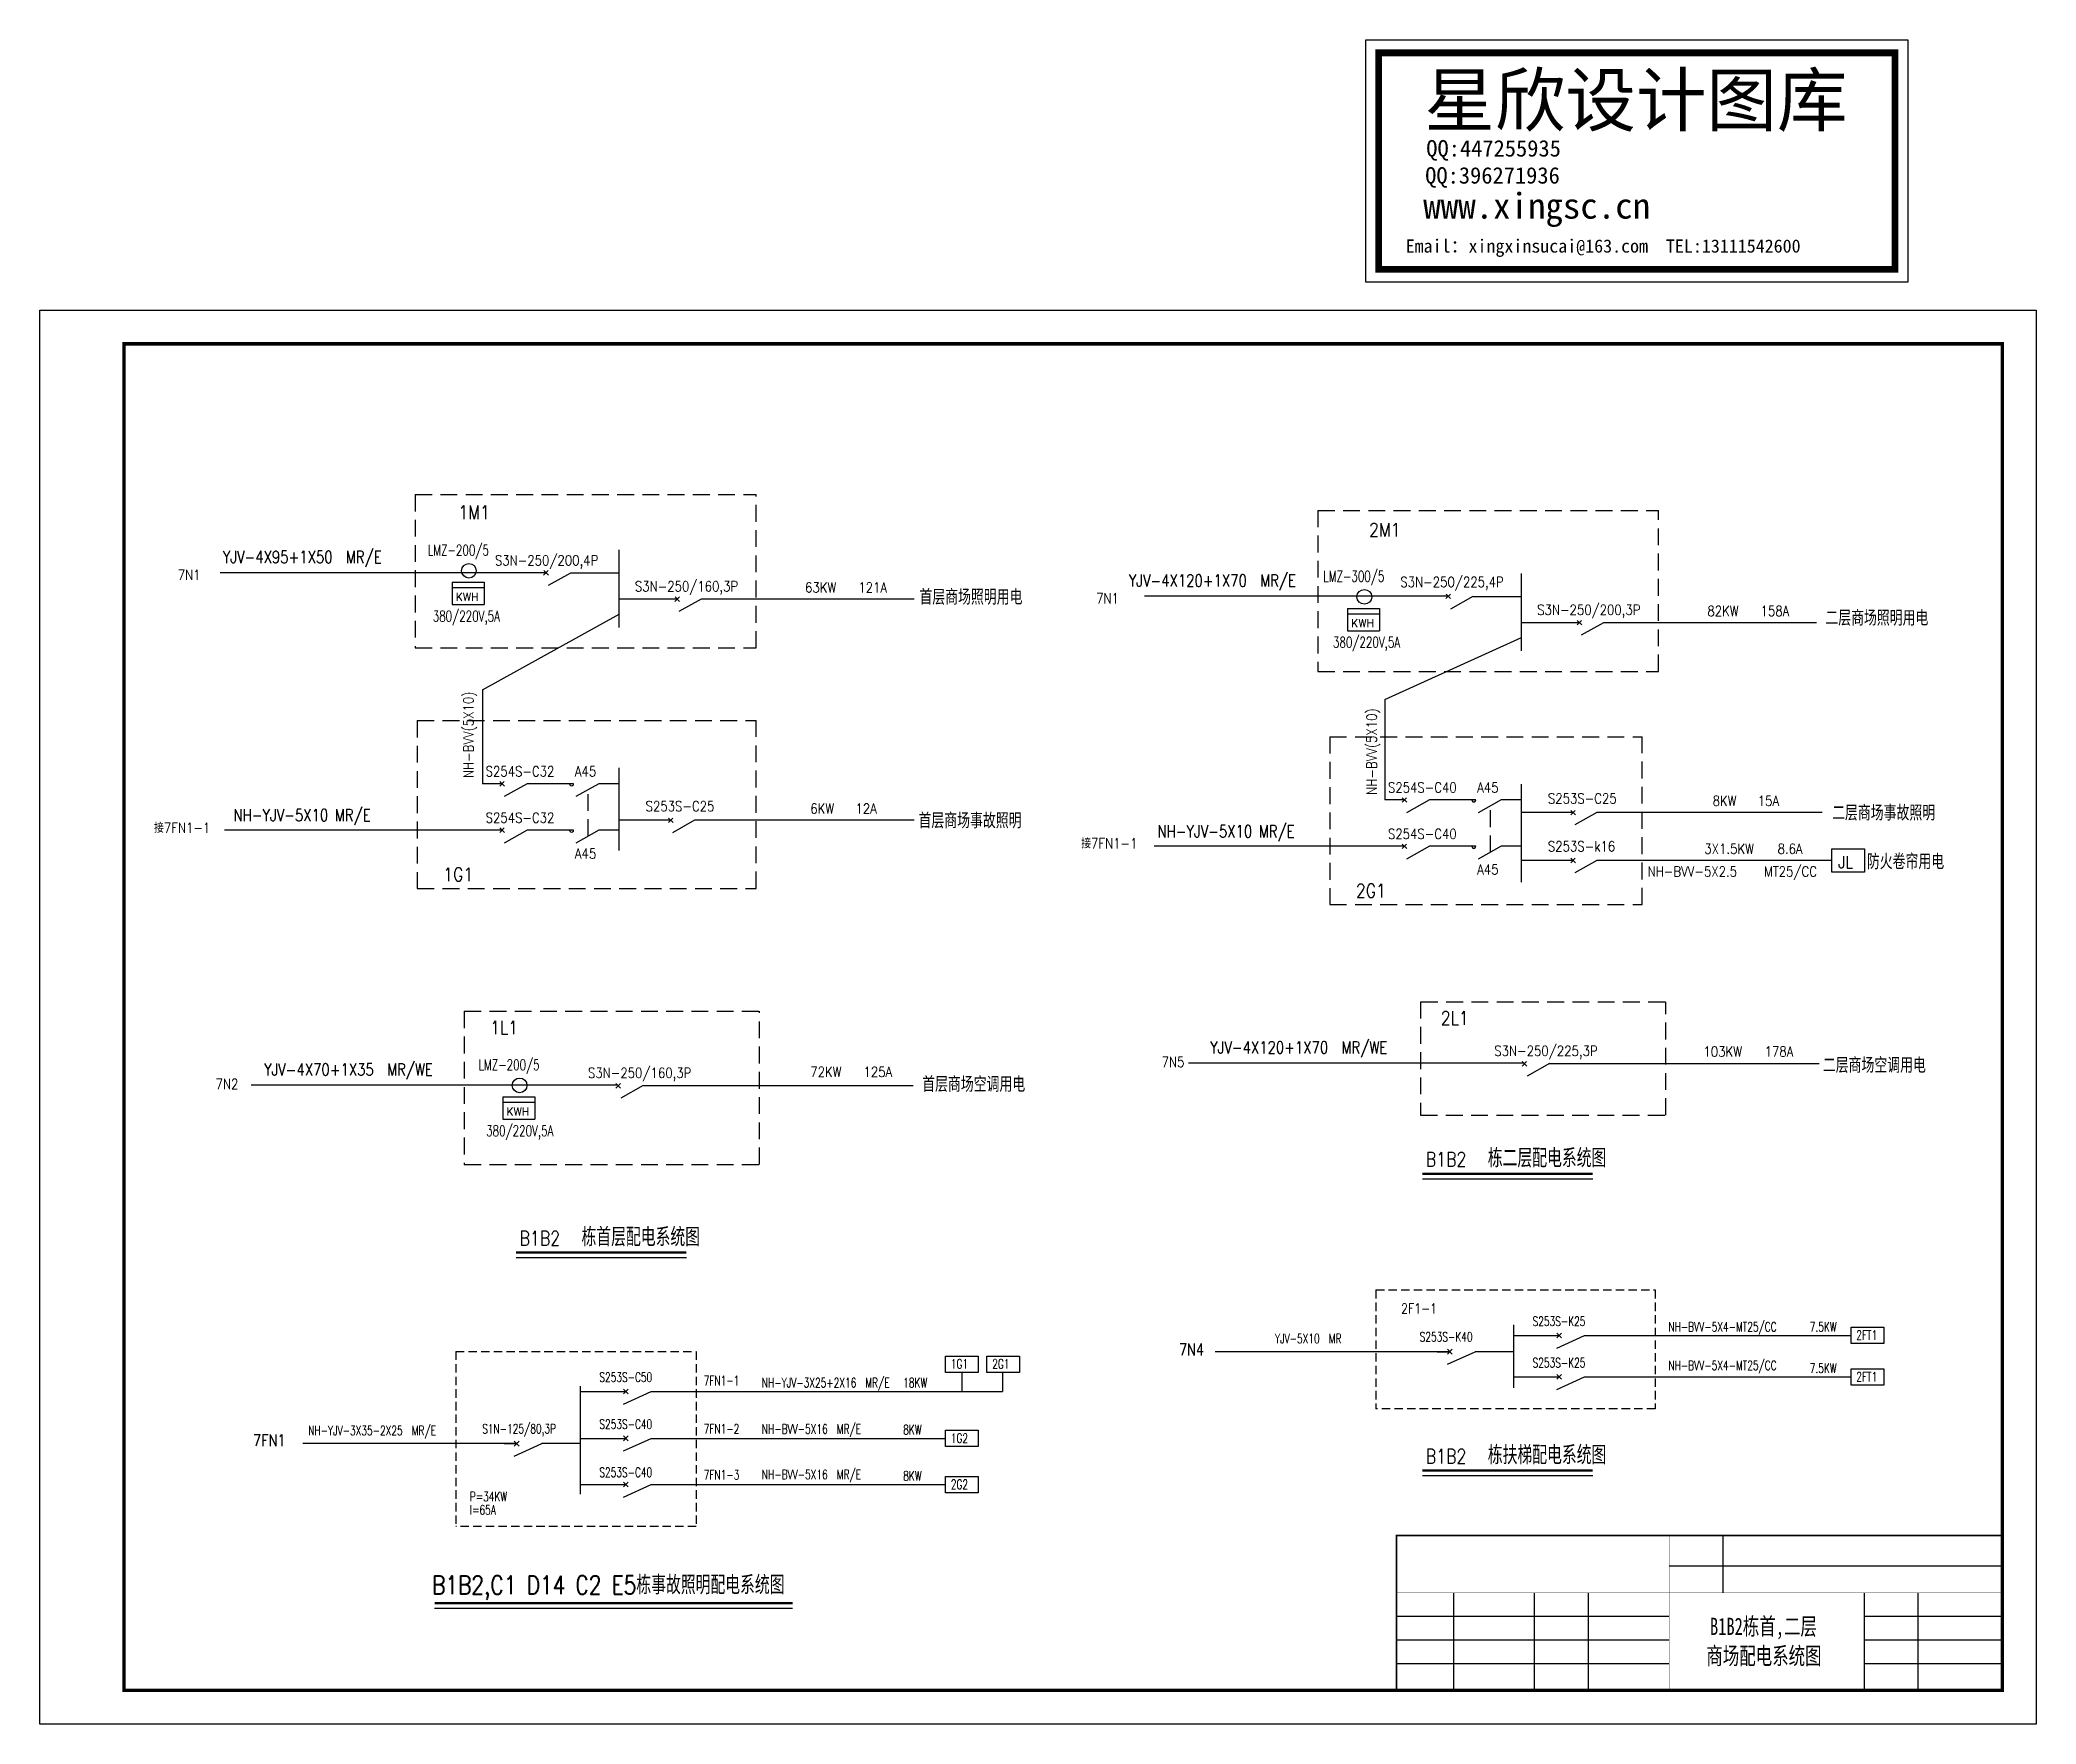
# Model space of a CAD drawing. Extents: x 70699 to 129999, y -39549 to 10479.
import ezdxf

# ---------------------------------------------------------------- set-up
doc = ezdxf.new("R2010")
doc.units = 0
doc.header["$LTSCALE"] = 1000
doc.header["$MEASUREMENT"] = 0
for name, pattern in [('CONTINOUS', [0]), ('DASH', [0.35, 0.25, -0.1]), ('DASHED', [0.75, 0.5, -0.25]), ('HIDDEN', [0.375, 0.25, -0.125])]:
    doc.linetypes.add(name, pattern=pattern)
doc.layers.get('0').update_dxf_attribs({"linetype": 'CONTINUOUS'})
for name, color, linetype in [('$D', 3, 'DASH'), ('1', 4, 'CONTINUOUS'), ('ASE2', 3, 'CONTINUOUS'), ('BZ', 4, 'CONTINUOUS'), ('D', 4, 'CONTINUOUS'), ('DL', 3, 'DASHED'), ('ELEMENT', 4, 'CONTINUOUS'), ('FRAME', 7, 'CONTINUOUS'), ('KG', 1, 'CONTINUOUS'), ('PDXT', 3, 'CONTINUOUS'), ('PUB_DIM', 3, 'CONTINUOUS'), ('SIG_TEXT', 4, 'CONTINUOUS'), ('TH_WIRE', 4, 'CONTINUOUS'), ('WIRE', 1, 'CONTINUOUS'), ('文字', 7, 'CONTINUOUS')]:
    doc.layers.add(name, color=color, linetype=linetype)
doc.styles.add('163', font='SimSun.ttf', dxfattribs={"width": 0.99})
doc.styles.add('COMPLEX', font='complex', dxfattribs={"width": 0.7})
doc.styles.add('HZ', font='romans', dxfattribs={"bigfont": 'hztxt'})
doc.styles.add('文字说明', font='SimSun.ttf')

# ---------------------------------------------------------------- blocks, each defined once
blk = doc.blocks.new('M_M7')
for p, q in [((-0.25, -0.2), (0, -0.75)), ((-0.047, -0.297), (0.047, -0.203)), ((-0.047, -0.203), (0.047, -0.297))]:
    blk.add_line(p, q)
for points in [[(0, 0), (0, -0.25)], [(0, -0.75), (0, -1)]]:
    blk.add_lwpolyline(points)
at = {"width": 0.8, "flags": 9}
blk.add_attdef('S', (0.25, -0.5), '', height=0.2, dxfattribs=at)
blk = doc.blocks.new('A$C28073289')
at = {"layer": 'D'}
for p, q in [((0, 665), (0, 0)), ((0, 665), (950, 665)), ((950, 665), (950, 0)), ((0, 0), (950, 0))]:
    blk.add_line(p, q, dxfattribs=at)
at = {"layer": 'D', "style": 'COMPLEX'}
blk.add_text('KWH', height=237.5, dxfattribs=at).set_placement((106, 110))
blk = doc.blocks.new('A$C588D6802')
at = {"layer": 'SIG_TEXT', "linetype": 'Continuous'}
blk.add_line((679, 1116), (1629, 1116), dxfattribs=at)
blk.add_circle((1177, 1616), 218, dxfattribs=at)
blk.add_blockref('A$C28073289', (679, 609))
at = {"layer": 'SIG_TEXT', "linetype": 'Continuous', "style": 'HZ', "width": 0.7}
for s, p in [('LMZ-200/5', (-43, 2067)), ('380/220V,5A', (103, 107))]:
    blk.add_text(s, height=320, dxfattribs=at).set_placement(p)
blk = doc.blocks.new('A$C274635BF')
at = {"layer": 'SIG_TEXT', "linetype": 'Continuous'}
blk.add_line((679, 1116), (1629, 1116), dxfattribs=at)
blk.add_circle((1177, 1616), 218, dxfattribs=at)
blk.add_blockref('A$C28073289', (679, 609))
at = {"layer": 'SIG_TEXT', "linetype": 'Continuous', "style": 'HZ', "width": 0.7}
for s, p in [('LMZ-200/5', (-43, 2067)), ('380/220V,5A', (184, 107))]:
    blk.add_text(s, height=320, dxfattribs=at).set_placement(p)
blk = doc.blocks.new('A$C25F54123')
at = {"layer": 'SIG_TEXT', "linetype": 'Continuous'}
blk.add_line((679, 1116), (1629, 1116), dxfattribs=at)
blk.add_circle((1177, 1616), 218, dxfattribs=at)
blk.add_blockref('A$C28073289', (679, 609))
at = {"layer": 'SIG_TEXT', "linetype": 'Continuous', "style": 'HZ', "width": 0.7}
for s, p in [('LMZ-300/5', (-43, 2067)), ('380/220V,5A', (245, 107))]:
    blk.add_text(s, height=320, dxfattribs=at).set_placement(p)
blk = doc.blocks.new('星欣设计图库02')
at = {"color": 5}
for p, q in [((0, 0), (0, 35969)), ((0, 35969), (80528, 35969)), ((80528, 35969), (80528, 0)), ((80528, 0), (0, 0))]:
    blk.add_line(p, q, dxfattribs=at)
at = {"color": 5, "const_width": 1008}
blk.add_lwpolyline([(1909, 1909), (1909, 34060), (78618, 34060), (78618, 1909), (1909, 1909)], dxfattribs=at)
at = {"color": 1, "style": '163'}
for s, height, p in [('星欣设计图库', 7680, (8697, 23212)), ('QQ:447255935', 2449.44, (8982, 18644)), ('QQ:396271936', 2449.44, (8821, 14628)), ('www.xingsc.cn', 3810.24, (8535, 9428)), ('Email：xingxinsucai@163.com  TEL:13111542600', 1959.55, (5919, 4381))]:
    blk.add_text(s, height=height, dxfattribs=at).set_placement(p)

msp = doc.modelspace()

# ---------------------------------------------------------------- linework, layer by layer
at = {"layer": '$D', "linetype": 'HIDDEN'}
for p, q in [((110388, -26655), (118686, -26655)), ((110388, -26655), (110388, -30186)), ((118686, -26655), (118686, -30186)), ((83056, -28480), (90195, -28480)), ((83056, -28480), (83056, -33685)), ((90195, -28480), (90195, -33685)), ((118686, -30186), (110388, -30186)), ((90195, -33685), (83056, -33685))]:
    msp.add_line(p, q, dxfattribs=at)
at = {"color": 4}
for p, q in [((112656, -28557), (112515, -28416)), ((112515, -28557), (112656, -28416)), ((112511, -28862), (113336, -28487)), ((84785, -31594), (85610, -31219)), ((84790, -31290), (84931, -31148)), ((84931, -31290), (84790, -31148))]:
    msp.add_line(p, q, dxfattribs=at)
for points in [[(112211, -28487), (112586, -28487)], [(84485, -31219), (84860, -31219)]]:
    msp.add_lwpolyline(points, dxfattribs=at)
at = {"layer": '1', "linetype": 'Continuous'}
for p, q in [((85797, -5285), (85663, -5419)), ((85802, -5419), (85668, -5285)), ((86464, -5358), (85797, -5732)), ((89695, -6067), (89561, -6201)), ((89700, -6201), (89566, -6067)), ((90340, -6132), (89681, -6501)), ((112602, -5984), (112468, -6118)), ((112607, -6118), (112473, -5984)), ((113269, -6058), (112602, -6432)), ((116499, -6767), (116365, -6901)), ((116504, -6901), (116370, -6767)), ((117144, -6832), (116485, -7201)), ((84492, -11552), (84358, -11686)), ((84497, -11686), (84363, -11552)), ((85175, -11616), (84492, -11999)), ((87301, -11616), (86617, -11999)), ((111297, -12033), (111163, -12167)), ((111302, -12167), (111168, -12033)), ((111980, -12097), (111297, -12480)), ((114106, -12097), (113422, -12480)), ((116307, -12408), (116173, -12542)), ((116312, -12542), (116178, -12408)), ((84492, -12929), (84358, -13063)), ((84497, -13063), (84363, -12929)), ((85175, -12994), (84492, -13377)), ((87301, -12994), (86617, -13377)), ((89502, -12638), (89368, -12772)), ((89507, -12772), (89373, -12638)), ((90147, -12703), (89488, -13072)), ((116951, -12472), (116293, -12842)), ((111297, -13410), (111163, -13544)), ((111302, -13544), (111168, -13410)), ((111980, -13475), (111297, -13857)), ((114106, -13475), (113422, -13857)), ((116307, -13831), (116173, -13965)), ((116312, -13965), (116178, -13831)), ((116951, -13895), (116293, -14264)), ((114864, -19868), (114730, -20002)), ((114869, -20002), (114735, -19868)), ((115544, -19929), (114877, -20302)), ((87941, -20523), (87807, -20657)), ((87946, -20657), (87812, -20523)), ((88621, -20583), (87954, -20957))]:
    msp.add_line(p, q, dxfattribs=at)
for centre in [(86494, -11618), (113298, -12099), (86494, -12995), (113298, -13476)]:
    msp.add_arc(centre, 59.4, 178.51443, 1.48557, dxfattribs=at)
at = {"layer": 'BZ'}
msp.add_lwpolyline([(123928, -13546), (124904, -13546), (124904, -14245), (123928, -14245)], close=True, dxfattribs=at)
at = {"layer": 'DL', "linetype": 'DASHED'}
for p, q in [((81847, -3027), (91980, -3027)), ((81847, -3027), (81847, -7582)), ((91980, -7582), (91980, -3027)), ((108664, -3495), (118785, -3495)), ((108664, -3495), (108664, -8282)), ((118785, -8282), (118785, -3495)), ((81847, -7582), (91980, -7582)), ((108664, -8282), (118785, -8282)), ((81910, -9740), (91980, -9740)), ((81910, -9740), (81910, -14726)), ((91980, -14726), (91980, -9740)), ((109016, -10220), (109016, -15207)), ((109016, -10220), (118295, -10220)), ((118295, -15207), (118295, -10220)), ((86983, -13172), (86983, -11794)), ((113788, -13653), (113788, -12275)), ((81910, -14726), (91980, -14726)), ((109016, -15207), (118295, -15207)), ((83305, -18377), (83305, -22926)), ((83305, -18377), (92080, -18377)), ((92080, -22926), (92080, -18377)), ((111716, -18092), (111716, -21461)), ((111726, -18095), (119003, -18095)), ((119003, -21461), (119003, -18095)), ((111716, -21461), (119003, -21461)), ((83305, -22926), (92080, -22926))]:
    msp.add_line(p, q, dxfattribs=at)
at = {"layer": 'FRAME', "color": 7, "linetype": 'ByBlock'}
for p, q in [((120698, -35649), (120698, -33949)), ((112698, -38549), (112698, -35649)), ((115098, -38549), (115098, -35649)), ((116698, -38549), (116698, -35649)), ((124899, -38549), (124899, -35649)), ((126499, -38549), (126499, -35649)), ((110999, -36349), (119098, -36349)), ((124899, -36349), (128999, -36349)), ((110999, -37049), (119098, -37049)), ((124899, -37049), (128999, -37049)), ((110999, -37749), (119098, -37749)), ((124899, -37749), (128999, -37749))]:
    msp.add_line(p, q, dxfattribs=at)
at = {"layer": 'FRAME', "color": 7, "linetype": 'Continuous'}
msp.add_line((119098, -34849), (128999, -34849), dxfattribs=at)
at = {"layer": 'FRAME', "color": 7, "linetype": 'ByBlock'}
msp.add_lwpolyline([(70699, 2451), (129999, 2451), (129999, -39549), (70699, -39549)], close=True, dxfattribs=at)
at = {"layer": 'FRAME', "color": 7, "linetype": 'ByBlock', "const_width": 100}
msp.add_lwpolyline([(73199, -38549), (128999, -38549), (128999, 1451), (73199, 1451)], close=True, dxfattribs=at)
at = {"layer": 'FRAME', "color": 7, "linetype": 'ByBlock'}
for points, const_width in [([(110999, -38549), (110999, -33949), (128999, -33949)], 50), ([(119098, -38549), (119098, -33949)], 15), ([(110999, -35649), (128999, -35649)], 15)]:
    msp.add_lwpolyline(points, dxfattribs=dict(at, const_width=const_width))
at = {"layer": 'KG'}
for p, q in [((87910, -6973), (87910, -4669)), ((85733, -5349), (76058, -5349)), ((87910, -5363), (86468, -5363)), ((114715, -7672), (114715, -5369)), ((89630, -6132), (87910, -6132)), ((96667, -6132), (90340, -6132)), ((112537, -6049), (103512, -6049)), ((114715, -6063), (113272, -6063)), ((83847, -8824), (87910, -6577)), ((116435, -6832), (114715, -6832)), ((123472, -6832), (117144, -6832)), ((110652, -9112), (114715, -7277)), ((83847, -8824), (83847, -11616)), ((110652, -9112), (110652, -12097)), ((87910, -13599), (87910, -11146)), ((84428, -11616), (83847, -11616)), ((86553, -11616), (85175, -11616)), ((87910, -11616), (87301, -11616)), ((114715, -14545), (114715, -11626)), ((111232, -12097), (110652, -12097)), ((113358, -12097), (111980, -12097)), ((114715, -12097), (114106, -12097)), ((84428, -12994), (76181, -12994)), ((86553, -12994), (85175, -12994)), ((87910, -12994), (87301, -12994)), ((89437, -12703), (87910, -12703)), ((96667, -12703), (90147, -12703)), ((116242, -12472), (114715, -12472)), ((123641, -12472), (116951, -12472)), ((111232, -13475), (103799, -13475)), ((113358, -13475), (111980, -13475)), ((114715, -13475), (114106, -13475)), ((116242, -13895), (114715, -13895)), ((123928, -13895), (116951, -13895)), ((114786, -19919), (104821, -19919)), ((123559, -19933), (115548, -19933)), ((87863, -20574), (76975, -20574)), ((96636, -20588), (88625, -20588))]:
    msp.add_line(p, q, dxfattribs=at)
at = {"layer": 'SIG_TEXT', "linetype": 'Continuous'}
for points in [[(124502, -27763), (125472, -27763), (125472, -28249), (124502, -28249)], [(97604, -28619), (98573, -28619), (98573, -29104), (97604, -29104)], [(98833, -28619), (99803, -28619), (99803, -29104), (98833, -29104)], [(124502, -28994), (125472, -28994), (125472, -29480), (124502, -29480)], [(97604, -30819), (98573, -30819), (98573, -31305), (97604, -31305)], [(97604, -32191), (98573, -32191), (98573, -32677), (97604, -32677)]]:
    msp.add_lwpolyline(points, close=True, dxfattribs=at)
at = {"layer": 'TH_WIRE', "const_width": 70}
for points in [[(111766, -23200), (116828, -23200)], [(84843, -25544), (89905, -25544)], [(111766, -32020), (116828, -32020)], [(82421, -35956), (93058, -35956)]]:
    msp.add_lwpolyline(points, dxfattribs=at)
at = {"layer": 'TH_WIRE'}
for points in [[(111766, -23350), (116828, -23350)], [(84843, -25694), (89905, -25694)], [(111766, -32170), (116828, -32170)], [(82421, -36106), (93058, -36106)]]:
    msp.add_lwpolyline(points, dxfattribs=at)
at = {"layer": 'WIRE', "color": 1, "linetype": 'CONTINOUS'}
for p, q in [((114470, -27687), (114470, -29562)), ((114470, -28006), (115458, -28006)), ((116958, -28006), (124502, -28006)), ((112586, -28487), (105608, -28487)), ((114160, -28487), (113336, -28487)), ((114470, -28487), (114160, -28487)), ((86745, -29512), (86745, -32720)), ((98081, -29104), (98081, -29667)), ((99290, -29104), (99290, -29667)), ((114470, -29237), (115458, -29237)), ((116958, -29237), (124502, -29237)), ((86745, -29667), (87733, -29667)), ((89233, -29667), (99290, -29667)), ((84860, -31219), (78505, -31219)), ((86434, -31219), (85610, -31219)), ((86745, -31219), (86434, -31219)), ((86745, -31062), (87733, -31062)), ((89233, -31062), (97604, -31062)), ((86745, -32434), (87733, -32434)), ((89233, -32434), (97604, -32434))]:
    msp.add_line(p, q, dxfattribs=at)

# ---------------------------------------------------------------- block references
for name, p in [('A$C588D6802', (82265, -6906)), ('A$C25F54123', (108866, -7681)), ('A$C274635BF', (83771, -22193))]:
    msp.add_blockref(name, p)
at = {"layer": 'ELEMENT', "linetype": 'CONTINOUS', "xscale": 1500, "yscale": 1500, "zscale": 1500, "rotation": 90}
for p in [(115458, -28006), (87733, -29667), (115458, -29237), (87733, -31062), (87733, -32434)]:
    msp.add_blockref('M_M7', p, dxfattribs=at)
at = {"layer": 'PUB_DIM', "xscale": 0.2000000000116415, "yscale": 0.2000000000116415, "zscale": 0.2}
msp.add_blockref('星欣设计图库02', (110087, 3285), dxfattribs=at)

# ---------------------------------------------------------------- texts
at = {"layer": '1', "linetype": 'Continuous', "style": 'HZ', "width": 0.8}
for s, p in [('YJV-4X95+1X50  MR/E', (76134, -5060)), ('YJV-4X120+1X70  MR/E', (103047, -5760)), ('NH-YJV-5X10 MR/E', (76448, -12729)), ('NH-YJV-5X10 MR/E', (103897, -13210)), ('YJV-4X120+1X70  MR/WE', (105464, -19630)), ('YJV-4X70+1X35  MR/WE', (77357, -20285))]:
    msp.add_text(s, height=360, dxfattribs=at).set_placement(p)
at = {"layer": 'ASE2', "color": 4, "linetype": 'Continuous', "style": 'HZ', "width": 0.8}
for s, height, p in [('    栋二层配电系统图', 550, (112400, -23013)), ('B1B2', 430, (111866, -22988)), ('B1B2', 430, (84943, -25332)), ('    栋首层配电系统图', 550, (85477, -25357)), ('B1B2', 430, (111866, -31808)), ('    栋扶梯配电系统图', 550, (112400, -31833)), ('B1B2,C1 D14 C2 E5栋事故照明配电系统图', 550, (82346, -35693))]:
    msp.add_text(s, height=height, dxfattribs=at).set_placement(p)
at = {"layer": 'BZ', "color": 4, "style": 'HZ', "width": 0.85}
for s, p in [('1M1', (83129, -3753)), ('2M1', (110184, -4272)), ('1G1', (82680, -14510)), ('2G1', (109793, -14991)), ('2L1', (112314, -18777)), ('1L1', (84072, -19060))]:
    msp.add_text(s, height=400, dxfattribs=at).set_placement(p)
at = {"layer": 'BZ', "style": 'HZ', "width": 0.85}
for s, height, p in [('7N1', 300, (74793, -5560)), ('S3N-250/200,4P', 300, (84215, -5132)), ('S3N-250/160,3P', 300, (88372, -5901)), ('63KW   121A', 300, (93430, -5935)), ('首层商场照明用电', 450, (96827, -6298)), ('S3N-250/225,4P', 300, (111114, -5774)), ('7N1', 300, (102076, -6260)), ('S3N-250/200,3P', 300, (115177, -6600)), ('82KW   158A', 300, (120235, -6634)), ('二层商场照明用电', 450, (123739, -6920)), ('S254S-C32', 300, (83940, -11399)), ('A45', 300, (86591, -11399)), ('S254S-C40', 300, (110745, -11880)), ('A45', 300, (113396, -11880)), ('S253S-C25', 300, (88690, -12434)), ('6KW   12A', 300, (93584, -12505)), ('首层商场事故照明', 450, (96799, -12939)), ('S253S-C25', 300, (115495, -12203)), ('8KW   15A', 300, (120388, -12274)), ('二层商场事故照明', 450, (123940, -12709)), ('接7FN1-1', 300, (74088, -13073)), ('S254S-C32', 300, (83940, -12776)), ('S254S-C40', 300, (110745, -13257)), ('A45', 300, (86591, -13841)), ('接7FN1-1', 300, (101632, -13536)), ('S253S-k16', 300, (115495, -13626)), ('3X1.5KW   8.6A', 300, (120145, -13697)), ('A45', 300, (113396, -14311)), ('NH-BVV-5X2.5   MT25/CC', 300, (118459, -14374)), ('JL', 360, (124122, -14126)), ('防火卷帘用电', 450, (124973, -14156)), ('S3N-250/225,3P', 300, (113903, -19702)), ('103KW   178A', 300, (120117, -19722)), ('S3N-250/160,3P', 300, (86980, -20356)), ('72KW   125A', 300, (93584, -20326)), ('7N5', 300, (104022, -20031)), ('二层商场空调用电', 450, (123664, -20205)), ('7N2', 300, (75916, -20685)), ('首层商场空调用电', 450, (96909, -20771))]:
    msp.add_text(s, height=height, dxfattribs=at).set_placement(p)
for p in [(83578, -11448), (110412, -11946)]:
    msp.add_text('NH-BVV(5X10)', height=300, rotation=90, dxfattribs=at).set_placement(p)
at = {"layer": 'PDXT', "color": 4, "style": 'HZ', "width": 0.8}
for s, height, p in [('2F1-1', 300, (111134, -27356)), ('7N4', 350, (104535, -28599)), ('7FN1', 350, (77032, -31299))]:
    msp.add_text(s, height=height, dxfattribs=at).set_placement(p)
at = {"layer": 'SIG_TEXT', "linetype": 'Continuous', "style": 'HZ', "width": 0.7}
for s, p in [('S253S-K25', (115041, -27724)), ('NH-BVV-5X4-MT25/CC  ', (119075, -27888)), ('7.5KW', (123275, -27888)), ('2FT1', (124658, -28135)), ('YJV-5X10  MR', (107390, -28238)), ('S253S-K40', (111687, -28184)), ('1G1', (97759, -28990)), ('2G1', (98989, -28990)), ('S253S-K25', (115041, -28955)), ('NH-BVV-5X4-MT25/CC  ', (119075, -29035)), ('7.5KW', (123275, -29119)), ('S253S-C50', (87316, -29384)), ('7FN1-1', (90419, -29488)), ('NH-YJV-3X25+2X16  MR/E  ', (92145, -29549)), ('18KW', (96344, -29549)), ('2FT1', (124658, -29372)), ('NH-YJV-3X35-2X25  MR/E', (78669, -30970)), ('S1N-125/80,3P', (83838, -30916)), ('S253S-C40', (87316, -30780)), ('7FN1-2', (90419, -30918)), ('NH-BVV-5X16  MR/E', (92145, -30923)), ('8KW', (96344, -30944)), ('1G2', (97759, -31197)), ('S253S-C40', (87316, -32212)), ('7FN1-3', (90419, -32284)), ('NH-BVV-5X16  MR/E', (92145, -32273)), ('8KW', (96344, -32316)), ('2G2', (97759, -32568)), ('P=34KW', (83471, -32932)), ('I=65A', (83471, -33325))]:
    msp.add_text(s, height=280, dxfattribs=at).set_placement(p)
at = {"layer": '文字', "style": '文字说明', "width": 0.7}
for s, p in [('B1B2栋首,二层', (120312, -36902)), ('商场配电系统图', (120203, -37778))]:
    msp.add_text(s, height=512, dxfattribs=at).set_placement(p)

doc.saveas('drawing.dxf')
